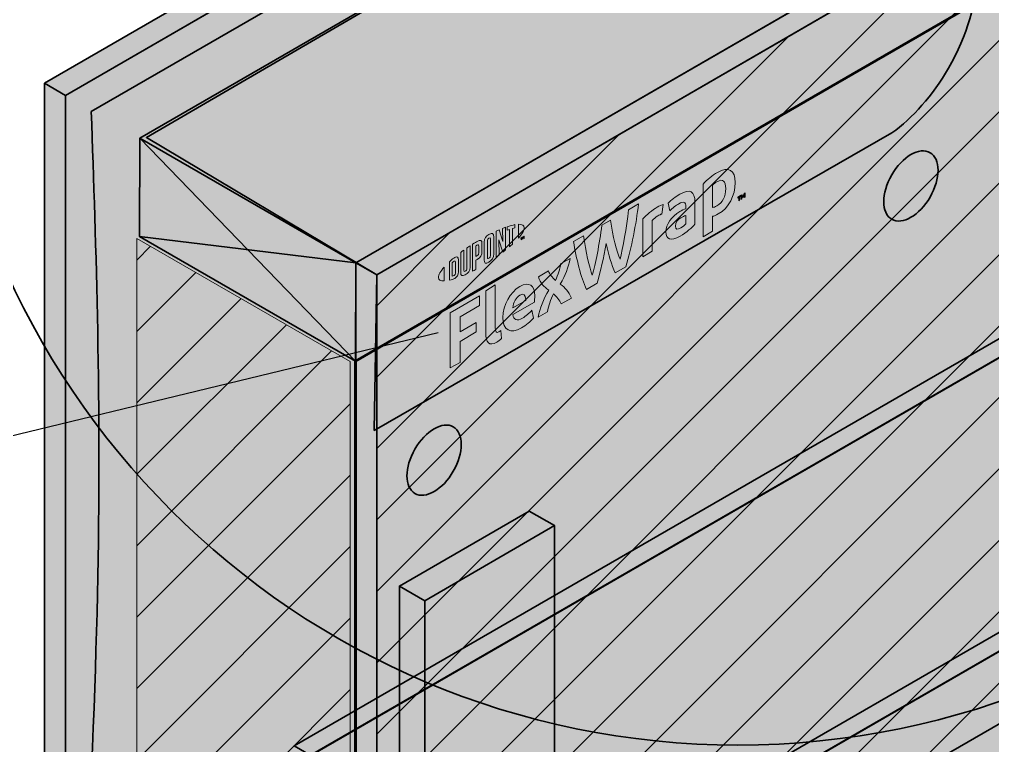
# Model space of a CAD drawing. Extents: x 26 to 751, y -764 to -7.
# Drawn here: x 185 to 377.8, y -594.9 to -451.2 of the extents above; entities that cross this region are included whole.
import ezdxf

# ---------------------------------------------------------------- set-up
doc = ezdxf.new("R2010")
doc.units = 0
doc.header["$MEASUREMENT"] = 0
for name, color, linetype, lineweight in [('circle', 7, 'Continuous', 0), ('drywall', 7, 'Continuous', 0), ('flexwrap', 7, 'Continuous', 0), ('lines and arrows', 7, 'Continuous', 0), ('OSB', 7, 'Continuous', 0), ('studs and insulation', 7, 'Continuous', 0), ('vapor retrarder', 7, 'Continuous', 0), ('wood siding', 7, 'Continuous', 0), ('WRB', 7, 'Continuous', 0), ('WRB fasteners', 7, 'Continuous', 0)]:
    doc.layers.add(name, color=color, linetype=linetype, lineweight=lineweight)
pattern_1 = [(45, (0, 0), (-7.07107, 7.07107), [])]

# ---------------------------------------------------------------- blocks, each defined once
blk = doc.blocks.new('Block_8')
at = {"layer": 'drywall', "true_color": 0xebebec, "transparency": 33554687}
h = blk.add_hatch(color=7, dxfattribs=at)
h.dxf.hatch_style = 2
h.paths.add_polyline_path([(288.62, -291.56), (455.82, -194.84), (455.82, -577.17), (194.17, -728.54), (194.17, -466.21), (288.62, -411.56)])
at = {"layer": 'drywall', "true_color": 0xf1f2f2, "transparency": 33554687}
h = blk.add_hatch(color=7, dxfattribs=at)
h.dxf.hatch_style = 2
h.paths.add_polyline_path([(288.41, -411.69), (194.17, -466.21), (190.03, -463.82), (284.45, -409.2)])
at = {"layer": 'drywall', "true_color": 0xe2e3e4, "transparency": 33554687}
h = blk.add_hatch(color=254, dxfattribs=at)
h.dxf.hatch_style = 2
h.paths.add_polyline_path([(194.17, -466.21), (194.17, -728.54), (190.03, -726.15), (190.03, -463.82)])
at = {"layer": 'drywall', "color": 250, "lineweight": 35, "true_color": 0x231f20}
for points in [[(288.62, -291.56), (455.82, -194.84), (455.82, -577.17), (194.17, -728.54), (194.17, -466.21), (288.62, -411.56)], [(288.41, -411.69), (194.17, -466.21), (190.03, -463.82), (284.45, -409.2)], [(194.17, -466.21), (194.17, -728.54), (190.03, -726.15), (190.03, -463.82)]]:
    blk.add_lwpolyline(points, close=True, dxfattribs=at)
at = {"layer": 'drywall'}
blk.add_circle((327.36, -435.97), 158.87, dxfattribs=at)
blk = doc.blocks.new('Block_9')
at = {"layer": 'vapor retrarder', "true_color": 0xc0e2ca, "transparency": 33554687}
h = blk.add_hatch(color=254, dxfattribs=at)
h.dxf.hatch_style = 2
edge = h.paths.add_edge_path()
edge.add_spline(control_points=[(199.26, -469.4), (201.2, -523.02), (203.58, -591.4), (190.31, -707.68), (190.31, -707.68), (558.88, -494.58), (558.88, -494.58), (558.88, -494.58), (551.08, -146.2), (551.08, -146.2), (551.08, -146.2), (295.49, -294.07), (295.49, -294.07), (292.7, -319.61), (290.81, -366.65), (294.05, -414.68), (294.05, -414.68), (199.26, -469.4), (199.26, -469.4)], knot_values=[0, 0, 0, 0, 1, 1, 1, 2, 2, 2, 3, 3, 3, 4, 4, 4, 5, 5, 5, 6, 6, 6, 6], degree=3, periodic=0)
at = {"layer": 'vapor retrarder'}
blk.add_circle((327.36, -435.97), 158.87, dxfattribs=at)
at = {"layer": 'vapor retrarder', "color": 250, "lineweight": 35, "true_color": 0x231f20}
blk.add_open_spline([(199.26, -469.4), (201.2, -523.02), (203.58, -591.4), (190.31, -707.68), (190.31, -707.68), (558.88, -494.58), (558.88, -494.58), (558.88, -494.58), (551.08, -146.2), (551.08, -146.2), (551.08, -146.2), (295.49, -294.07), (295.49, -294.07), (292.7, -319.61), (290.81, -366.65), (294.05, -414.68), (294.05, -414.68), (199.26, -469.4), (199.26, -469.4)], degree=3, knots=[0, 0, 0, 0, 1, 1, 1, 2, 2, 2, 3, 3, 3, 4, 4, 4, 5, 5, 5, 6, 6, 6, 6], dxfattribs=at)
blk = doc.blocks.new('Block_11')
at = {"layer": 'studs and insulation', "true_color": 0xffeb95, "transparency": 33554687}
h = blk.add_hatch(color=41, dxfattribs=at)
h.dxf.hatch_style = 2
h.paths.add_polyline_path([(558.47, -537.57), (558.47, -341.66), (251.64, -518.81), (251.64, -714.72)])
at = {"layer": 'studs and insulation', "true_color": 0x000000, "transparency": 33554687}
h = blk.add_hatch(dxfattribs=at)
h.set_pattern_fill('_U', color=18, scale=10, angle=45, style=2, pattern_type=0)
h.set_pattern_definition(pattern_1)
h.paths.add_polyline_path([(250.56, -716.17), (250.56, -518.91), (208.3, -494.51), (208.3, -691.77)])
at = {"layer": 'studs and insulation', "color": 250, "lineweight": 60, "true_color": 0x231f20}
blk.add_lwpolyline([(558.47, -537.57), (558.47, -341.66), (251.64, -518.81), (251.64, -714.72)], close=True, dxfattribs=at)
at = {"layer": 'studs and insulation'}
blk.add_lwpolyline([(250.56, -716.17), (250.56, -518.91), (208.3, -494.51), (208.3, -691.77)], close=True, dxfattribs=at)
blk = doc.blocks.new('Block_12')
at = {"layer": 'studs and insulation', "true_color": 0xc2b59b, "transparency": 33554687}
h = blk.add_hatch(color=253, dxfattribs=at)
h.dxf.hatch_style = 2
h.paths.add_polyline_path([(251.69, -499.37), (558.06, -322.48), (515.25, -297.82), (208.88, -474.7)])
h = blk.add_hatch(color=253, dxfattribs=at)
h.dxf.hatch_style = 2
h.paths.add_polyline_path([(558.47, -341.66), (558.52, -322.22), (251.69, -499.37), (251.64, -518.81)])
h = blk.add_hatch(color=253, dxfattribs=at)
h.dxf.hatch_style = 2
h.paths.add_polyline_path([(251.64, -518.81), (251.69, -499.37), (208.88, -474.7), (208.83, -494.15)])
at = {"layer": 'studs and insulation', "color": 250, "lineweight": 35, "true_color": 0x231f20}
for p, q in [((208.88, -474.7), (251.69, -518.89)), ((208.83, -494.15), (251.69, -499.37))]:
    blk.add_line(p, q, dxfattribs=at)
for points in [[(251.69, -499.37), (558.06, -322.48), (515.25, -297.82), (208.88, -474.7)], [(558.47, -341.66), (558.52, -322.22), (251.69, -499.37), (251.64, -518.81)], [(251.64, -518.81), (251.69, -499.37), (208.88, -474.7), (208.83, -494.15)]]:
    blk.add_lwpolyline(points, close=True, dxfattribs=at)
blk = doc.blocks.new('Block_10')
at = {"layer": 'studs and insulation'}
blk.add_circle((327.36, -435.97), 158.87, dxfattribs=at)
for name in ['Block_12', 'Block_11']:
    blk.add_blockref(name, (0, 0), dxfattribs=at)
blk = doc.blocks.new('Block_15')
at = {"layer": 'OSB', "true_color": 0xcfae78, "transparency": 33554687}
h = blk.add_hatch(color=43, dxfattribs=at)
h.dxf.hatch_style = 2
h.paths.add_polyline_path([(348.55, -328.11), (517.48, -230.38), (517.48, -612.71), (255.83, -764.08), (255.83, -501.75), (348.55, -448.11)])
h = blk.add_hatch(color=43, dxfattribs=at)
h.dxf.hatch_style = 2
h.paths.add_polyline_path([(348.34, -448.23), (255.83, -501.75), (251.69, -499.37), (344.38, -445.75)])
h = blk.add_hatch(color=43, dxfattribs=at)
h.dxf.hatch_style = 2
h.paths.add_polyline_path([(255.83, -501.75), (255.83, -764.08), (251.69, -761.69), (251.69, -499.37)])
at = {"layer": 'OSB', "color": 250, "lineweight": 35, "true_color": 0x231f20}
for points in [[(348.55, -328.11), (517.48, -230.38), (517.48, -612.71), (255.83, -764.08), (255.83, -501.75), (348.55, -448.11)], [(348.34, -448.23), (255.83, -501.75), (251.69, -499.37), (344.38, -445.75)], [(255.83, -501.75), (255.83, -764.08), (251.69, -761.69), (251.69, -499.37)]]:
    blk.add_lwpolyline(points, close=True, dxfattribs=at)
at = {"layer": 'OSB'}
blk.add_circle((327.36, -435.97), 158.87, dxfattribs=at)
blk = doc.blocks.new('Block_16')
at = {"layer": 'WRB', "true_color": 0x000000, "transparency": 33554687}
h = blk.add_hatch(dxfattribs=at)
h.set_pattern_fill('_U', color=18, scale=10, angle=45, style=2, pattern_type=0)
h.set_pattern_definition(pattern_1)
h.paths.add_polyline_path([(348.55, -328.11), (517.48, -230.38), (517.48, -612.71), (255.83, -764.08), (255.83, -501.75), (348.55, -448.11)])
at = {"layer": 'WRB', "color": 250, "lineweight": 35, "true_color": 0x231f20}
blk.add_lwpolyline([(348.55, -328.11), (517.48, -230.38), (517.48, -612.71), (255.83, -764.08), (255.83, -501.75), (348.55, -448.11)], close=True, dxfattribs=at)
at = {"layer": 'WRB'}
blk.add_lwpolyline([(348.55, -328.11), (517.48, -230.38), (517.48, -612.71), (255.83, -764.08), (255.83, -501.75), (348.55, -448.11)], close=True, dxfattribs=at)
blk.add_circle((327.36, -435.97), 158.87, dxfattribs=at)
blk = doc.blocks.new('Block_18')
at = {"layer": 'flexwrap', "true_color": 0x003b71, "transparency": 33554687}
h = blk.add_hatch(color=156, dxfattribs=at)
h.dxf.hatch_style = 2
edge = h.paths.add_edge_path()
edge.add_spline(control_points=[(323.18, -488.1), (324.37, -487.41), (324.93, -486.25), (324.93, -484.64), (324.93, -483.23), (324.42, -482.59), (323.18, -483.3), (322.85, -483.5), (322.6, -483.72), (322.32, -484.01), (322.32, -484.01), (322.32, -488.38), (322.32, -488.38), (322.58, -488.36), (322.79, -488.33), (323.18, -488.1)], knot_values=[0, 0, 0, 0, 1, 1, 1, 2, 2, 2, 3, 3, 3, 4, 4, 4, 5, 5, 5, 5], degree=3, periodic=0)
edge = h.paths.add_edge_path()
edge.add_spline(control_points=[(323.45, -489.69), (322.98, -489.97), (322.66, -490.09), (322.32, -490.15), (322.32, -490.15), (322.32, -493.12), (322.32, -493.12), (322.32, -493.12), (320.46, -494.19), (320.46, -494.19), (320.46, -494.19), (320.46, -483.76), (320.46, -483.76), (321.24, -482.91), (322.32, -482.02), (323.28, -481.47), (325.5, -480.19), (326.82, -480.98), (326.82, -483.48), (326.82, -486.05), (325.57, -488.48), (323.45, -489.69)], knot_values=[0, 0, 0, 0, 1, 1, 1, 2, 2, 2, 3, 3, 3, 4, 4, 4, 5, 5, 5, 6, 6, 6, 7, 7, 7, 7], degree=3, periodic=0)
h = blk.add_hatch(color=156, dxfattribs=at)
h.dxf.hatch_style = 2
edge = h.paths.add_edge_path()
edge.add_spline(control_points=[(317.03, -491.67), (317.03, -491.67), (317.03, -490), (317.03, -490), (316.72, -490.1), (316.39, -490.24), (316.07, -490.43), (315.44, -490.79), (314.96, -491.35), (314.96, -492.08), (314.96, -492.74), (315.36, -492.85), (316.08, -492.44), (316.49, -492.2), (316.82, -491.91), (317.03, -491.67)], knot_values=[0, 0, 0, 0, 1, 1, 1, 2, 2, 2, 3, 3, 3, 4, 4, 4, 5, 5, 5, 5], degree=3, periodic=0)
edge = h.paths.add_edge_path()
edge.add_spline(control_points=[(315.89, -494.09), (314.04, -495.16), (313.1, -494.66), (313.1, -493.25), (313.1, -491.7), (314.2, -490.16), (315.82, -489.21), (316.2, -488.99), (316.69, -488.77), (317.03, -488.64), (317.03, -488.64), (317.03, -488.26), (317.03, -488.26), (317.03, -487.31), (316.55, -487.13), (315.65, -487.66), (315.05, -488), (314.42, -488.48), (313.86, -489.06), (313.86, -489.06), (313.52, -487.57), (313.52, -487.57), (314.1, -486.95), (315.04, -486.23), (315.86, -485.75), (317.85, -484.6), (318.84, -485.25), (318.84, -487.36), (318.84, -487.36), (318.84, -491.7), (318.84, -491.7), (318.29, -492.35), (317.24, -493.31), (315.89, -494.09)], knot_values=[0, 0, 0, 0, 1, 1, 1, 2, 2, 2, 3, 3, 3, 4, 4, 4, 5, 5, 5, 6, 6, 6, 7, 7, 7, 8, 8, 8, 9, 9, 9, 10, 10, 10, 11, 11, 11, 11], degree=3, periodic=0)
h = blk.add_hatch(color=156, dxfattribs=at)
h.dxf.hatch_style = 2
edge = h.paths.add_edge_path()
edge.add_spline(control_points=[(328.16, -485.87), (328.23, -486.03), (328.29, -486.13), (328.37, -486.22), (328.45, -486.03), (328.51, -485.86), (328.58, -485.63), (328.58, -485.63), (328.77, -485.52), (328.77, -485.52), (328.77, -485.52), (328.77, -486.33), (328.77, -486.33), (328.77, -486.33), (328.6, -486.43), (328.6, -486.43), (328.6, -486.43), (328.6, -486.05), (328.6, -486.05), (328.6, -486.05), (328.61, -485.92), (328.61, -485.92), (328.55, -486.08), (328.49, -486.24), (328.43, -486.38), (328.43, -486.38), (328.3, -486.45), (328.3, -486.45), (328.24, -486.38), (328.18, -486.29), (328.12, -486.2), (328.12, -486.2), (328.13, -486.32), (328.13, -486.32), (328.13, -486.32), (328.13, -486.7), (328.13, -486.7), (328.13, -486.7), (327.96, -486.79), (327.96, -486.79), (327.96, -486.79), (327.96, -485.99), (327.96, -485.99), (327.96, -485.99), (328.16, -485.87), (328.16, -485.87)], knot_values=[0, 0, 0, 0, 1, 1, 1, 2, 2, 2, 3, 3, 3, 4, 4, 4, 5, 5, 5, 6, 6, 6, 7, 7, 7, 8, 8, 8, 9, 9, 9, 10, 10, 10, 11, 11, 11, 12, 12, 12, 13, 13, 13, 14, 14, 14, 15, 15, 15, 15], degree=3, periodic=0)
edge = h.paths.add_edge_path()
edge.add_spline(control_points=[(327.51, -486.43), (327.51, -486.43), (327.32, -486.54), (327.32, -486.54), (327.32, -486.54), (327.32, -486.36), (327.32, -486.36), (327.32, -486.36), (327.88, -486.03), (327.88, -486.03), (327.88, -486.03), (327.88, -486.21), (327.88, -486.21), (327.88, -486.21), (327.7, -486.32), (327.7, -486.32), (327.7, -486.32), (327.7, -486.95), (327.7, -486.95), (327.7, -486.95), (327.51, -487.06), (327.51, -487.06), (327.51, -487.06), (327.51, -486.43), (327.51, -486.43)], knot_values=[0, 0, 0, 0, 1, 1, 1, 2, 2, 2, 3, 3, 3, 4, 4, 4, 5, 5, 5, 6, 6, 6, 7, 7, 7, 8, 8, 8, 8], degree=3, periodic=0)
h = blk.add_hatch(color=156, dxfattribs=at)
h.dxf.hatch_style = 2
edge = h.paths.add_edge_path()
edge.add_spline(control_points=[(305.71, -488.84), (305.71, -488.84), (307.69, -487.7), (307.69, -487.7), (307.18, -491.64), (306.28, -496.45), (305.13, -500.12), (305.13, -500.12), (303.01, -501.34), (303.01, -501.34), (302.35, -499.77), (301.75, -497.82), (301.25, -495.55), (300.73, -498.41), (300.15, -501.04), (299.48, -503.38), (299.48, -503.38), (297.35, -504.61), (297.35, -504.61), (296.27, -502.23), (295.31, -498.49), (294.81, -495.14), (294.81, -495.14), (296.77, -494.01), (296.77, -494.01), (297.19, -497.06), (297.95, -500.33), (298.5, -501.83), (299.08, -499.67), (299.99, -495.55), (300.38, -491.92), (300.38, -491.92), (302.12, -490.92), (302.12, -490.92), (302.52, -494.09), (303.4, -497.18), (304, -498.66), (304.54, -496.52), (305.31, -492.37), (305.71, -488.84)], knot_values=[0, 0, 0, 0, 1, 1, 1, 2, 2, 2, 3, 3, 3, 4, 4, 4, 5, 5, 5, 6, 6, 6, 7, 7, 7, 8, 8, 8, 9, 9, 9, 10, 10, 10, 11, 11, 11, 12, 12, 12, 13, 13, 13, 13], degree=3, periodic=0)
h = blk.add_hatch(color=156, dxfattribs=at)
h.dxf.hatch_style = 2
edge = h.paths.add_edge_path()
edge.add_spline(control_points=[(311.36, -488.35), (311.84, -488.07), (312.3, -487.87), (312.58, -487.79), (312.58, -487.79), (312.3, -489.71), (312.3, -489.71), (312.07, -489.75), (311.79, -489.88), (311.51, -490.05), (311.01, -490.33), (310.67, -490.64), (310.38, -490.96), (310.38, -490.96), (310.38, -497.08), (310.38, -497.08), (310.38, -497.08), (308.52, -498.16), (308.52, -498.16), (308.52, -498.16), (308.52, -490.68), (308.52, -490.68), (309.25, -489.83), (310.38, -488.91), (311.36, -488.35)], knot_values=[0, 0, 0, 0, 1, 1, 1, 2, 2, 2, 3, 3, 3, 4, 4, 4, 5, 5, 5, 6, 6, 6, 7, 7, 7, 8, 8, 8, 8], degree=3, periodic=0)
h = blk.add_hatch(color=156, dxfattribs=at)
h.dxf.hatch_style = 2
edge = h.paths.add_edge_path()
edge.add_spline(control_points=[(289.87, -504.74), (288.96, -504.11), (288.25, -503.44), (287.83, -502.12), (287.83, -502.12), (289.84, -500.96), (289.84, -500.96), (290.02, -501.56), (290.61, -502.28), (291.21, -502.83), (291.71, -501.68), (292.14, -500.51), (292.24, -499.58), (292.24, -499.58), (294.13, -498.48), (294.13, -498.48), (293.78, -500.31), (293.18, -501.8), (292.17, -503.58), (293.14, -504.29), (293.81, -505), (294.36, -506.33), (294.36, -506.33), (292.35, -507.5), (292.35, -507.5), (292.06, -506.79), (291.38, -506.01), (290.82, -505.48), (290.3, -506.63), (289.81, -507.85), (289.63, -509.07), (289.63, -509.07), (287.81, -510.12), (287.81, -510.12), (288.15, -508.3), (288.79, -506.68), (289.87, -504.74)], knot_values=[0, 0, 0, 0, 1, 1, 1, 2, 2, 2, 3, 3, 3, 4, 4, 4, 5, 5, 5, 6, 6, 6, 7, 7, 7, 8, 8, 8, 9, 9, 9, 10, 10, 10, 11, 11, 11, 12, 12, 12, 12], degree=3, periodic=0)
h = blk.add_hatch(color=156, dxfattribs=at)
h.dxf.hatch_style = 2
edge = h.paths.add_edge_path()
edge.add_spline(control_points=[(282.75, -508.29), (282.75, -508.29), (285.32, -506.8), (285.32, -506.8), (285.32, -506.8), (285.32, -506.62), (285.32, -506.62), (285.32, -505.74), (284.92, -505.33), (284.17, -505.76), (283.39, -506.22), (282.87, -507.16), (282.75, -508.29)], knot_values=[0, 0, 0, 0, 1, 1, 1, 2, 2, 2, 3, 3, 3, 4, 4, 4, 4], degree=3, periodic=0)
edge = h.paths.add_edge_path()
edge.add_spline(control_points=[(286.85, -510.33), (286.26, -510.98), (285.38, -511.71), (284.48, -512.23), (282.3, -513.48), (280.82, -512.75), (280.82, -510.16), (280.82, -507.67), (282.18, -505.19), (284.17, -504.05), (285.95, -503.02), (287.11, -503.8), (287.11, -505.9), (287.11, -506.37), (287.08, -506.79), (287.05, -507.12), (287.05, -507.12), (282.78, -509.58), (282.78, -509.58), (282.95, -510.73), (283.59, -510.93), (284.67, -510.3), (285.34, -509.92), (285.97, -509.38), (286.55, -508.76), (286.55, -508.76), (286.85, -510.33), (286.85, -510.33)], knot_values=[0, 0, 0, 0, 1, 1, 1, 2, 2, 2, 3, 3, 3, 4, 4, 4, 5, 5, 5, 6, 6, 6, 7, 7, 7, 8, 8, 8, 9, 9, 9, 9], degree=3, periodic=0)
h = blk.add_hatch(color=156, dxfattribs=at)
h.dxf.hatch_style = 2
edge = h.paths.add_edge_path()
edge.add_spline(control_points=[(279.29, -512.15), (279.29, -512.99), (279.48, -513.33), (280.02, -513.02), (280.15, -512.94), (280.29, -512.85), (280.41, -512.75), (280.41, -512.75), (280.55, -514.37), (280.55, -514.37), (280.29, -514.58), (279.87, -514.89), (279.6, -515.05), (278.04, -515.94), (277.42, -515.13), (277.42, -513.26), (277.42, -513.26), (277.42, -504.91), (277.42, -504.91), (277.42, -504.91), (279.29, -503.71), (279.29, -503.71), (279.29, -503.71), (279.29, -512.15), (279.29, -512.15)], knot_values=[0, 0, 0, 0, 1, 1, 1, 2, 2, 2, 3, 3, 3, 4, 4, 4, 5, 5, 5, 6, 6, 6, 7, 7, 7, 8, 8, 8, 8], degree=3, periodic=0)
h = blk.add_hatch(color=156, dxfattribs=at)
h.dxf.hatch_style = 2
edge = h.paths.add_edge_path()
edge.add_spline(control_points=[(270.38, -520.18), (270.38, -520.18), (270.38, -509.24), (270.38, -509.24), (270.38, -509.24), (276.15, -505.91), (276.15, -505.91), (276.15, -505.91), (276.15, -507.82), (276.15, -507.82), (276.15, -507.82), (272.32, -510.03), (272.32, -510.03), (272.32, -510.03), (272.32, -513), (272.32, -513), (272.32, -513), (275.54, -511.14), (275.54, -511.14), (275.54, -511.14), (275.54, -513.05), (275.54, -513.05), (275.54, -513.05), (272.32, -514.91), (272.32, -514.91), (272.32, -514.91), (272.32, -519.06), (272.32, -519.06), (272.32, -519.06), (270.38, -520.18), (270.38, -520.18)], knot_values=[0, 0, 0, 0, 1, 1, 1, 2, 2, 2, 3, 3, 3, 4, 4, 4, 5, 5, 5, 6, 6, 6, 7, 7, 7, 8, 8, 8, 9, 9, 9, 10, 10, 10, 10], degree=3, periodic=0)
at = {"layer": 'flexwrap'}
for points, knots in [([(323.45, -489.69), (322.98, -489.97), (322.66, -490.09), (322.32, -490.15), (322.32, -490.15), (322.32, -493.12), (322.32, -493.12), (322.32, -493.12), (320.46, -494.19), (320.46, -494.19), (320.46, -494.19), (320.46, -483.76), (320.46, -483.76), (321.24, -482.91), (322.32, -482.02), (323.28, -481.47), (325.5, -480.19), (326.82, -480.98), (326.82, -483.48), (326.82, -486.05), (325.57, -488.48), (323.45, -489.69)], [0, 0, 0, 0, 1, 1, 1, 2, 2, 2, 3, 3, 3, 4, 4, 4, 5, 5, 5, 6, 6, 6, 7, 7, 7, 7]), ([(323.18, -488.1), (324.37, -487.41), (324.93, -486.25), (324.93, -484.64), (324.93, -483.23), (324.42, -482.59), (323.18, -483.3), (322.85, -483.5), (322.6, -483.72), (322.32, -484.01), (322.32, -484.01), (322.32, -488.38), (322.32, -488.38), (322.58, -488.36), (322.79, -488.33), (323.18, -488.1)], [0, 0, 0, 0, 1, 1, 1, 2, 2, 2, 3, 3, 3, 4, 4, 4, 5, 5, 5, 5]), ([(315.89, -494.09), (314.04, -495.16), (313.1, -494.66), (313.1, -493.25), (313.1, -491.7), (314.2, -490.16), (315.82, -489.21), (316.2, -488.99), (316.69, -488.77), (317.03, -488.64), (317.03, -488.64), (317.03, -488.26), (317.03, -488.26), (317.03, -487.31), (316.55, -487.13), (315.65, -487.66), (315.05, -488), (314.42, -488.48), (313.86, -489.06), (313.86, -489.06), (313.52, -487.57), (313.52, -487.57), (314.1, -486.95), (315.04, -486.23), (315.86, -485.75), (317.85, -484.6), (318.84, -485.25), (318.84, -487.36), (318.84, -487.36), (318.84, -491.7), (318.84, -491.7), (318.29, -492.35), (317.24, -493.31), (315.89, -494.09)], [0, 0, 0, 0, 1, 1, 1, 2, 2, 2, 3, 3, 3, 4, 4, 4, 5, 5, 5, 6, 6, 6, 7, 7, 7, 8, 8, 8, 9, 9, 9, 10, 10, 10, 11, 11, 11, 11]), ([(328.16, -485.87), (328.23, -486.03), (328.29, -486.13), (328.37, -486.22), (328.45, -486.03), (328.51, -485.86), (328.58, -485.63), (328.58, -485.63), (328.77, -485.52), (328.77, -485.52), (328.77, -485.52), (328.77, -486.33), (328.77, -486.33), (328.77, -486.33), (328.6, -486.43), (328.6, -486.43), (328.6, -486.43), (328.6, -486.05), (328.6, -486.05), (328.6, -486.05), (328.61, -485.92), (328.61, -485.92), (328.55, -486.08), (328.49, -486.24), (328.43, -486.38), (328.43, -486.38), (328.3, -486.45), (328.3, -486.45), (328.24, -486.38), (328.18, -486.29), (328.12, -486.2), (328.12, -486.2), (328.13, -486.32), (328.13, -486.32), (328.13, -486.32), (328.13, -486.7), (328.13, -486.7), (328.13, -486.7), (327.96, -486.79), (327.96, -486.79), (327.96, -486.79), (327.96, -485.99), (327.96, -485.99), (327.96, -485.99), (328.16, -485.87), (328.16, -485.87)], [0, 0, 0, 0, 1, 1, 1, 2, 2, 2, 3, 3, 3, 4, 4, 4, 5, 5, 5, 6, 6, 6, 7, 7, 7, 8, 8, 8, 9, 9, 9, 10, 10, 10, 11, 11, 11, 12, 12, 12, 13, 13, 13, 14, 14, 14, 15, 15, 15, 15]), ([(327.51, -486.43), (327.51, -486.43), (327.32, -486.54), (327.32, -486.54), (327.32, -486.54), (327.32, -486.36), (327.32, -486.36), (327.32, -486.36), (327.88, -486.03), (327.88, -486.03), (327.88, -486.03), (327.88, -486.21), (327.88, -486.21), (327.88, -486.21), (327.7, -486.32), (327.7, -486.32), (327.7, -486.32), (327.7, -486.95), (327.7, -486.95), (327.7, -486.95), (327.51, -487.06), (327.51, -487.06), (327.51, -487.06), (327.51, -486.43), (327.51, -486.43)], [0, 0, 0, 0, 1, 1, 1, 2, 2, 2, 3, 3, 3, 4, 4, 4, 5, 5, 5, 6, 6, 6, 7, 7, 7, 8, 8, 8, 8]), ([(305.71, -488.84), (305.71, -488.84), (307.69, -487.7), (307.69, -487.7), (307.18, -491.64), (306.28, -496.45), (305.13, -500.12), (305.13, -500.12), (303.01, -501.34), (303.01, -501.34), (302.35, -499.77), (301.75, -497.82), (301.25, -495.55), (300.73, -498.41), (300.15, -501.04), (299.48, -503.38), (299.48, -503.38), (297.35, -504.61), (297.35, -504.61), (296.27, -502.23), (295.31, -498.49), (294.81, -495.14), (294.81, -495.14), (296.77, -494.01), (296.77, -494.01), (297.19, -497.06), (297.95, -500.33), (298.5, -501.83), (299.08, -499.67), (299.99, -495.55), (300.38, -491.92), (300.38, -491.92), (302.12, -490.92), (302.12, -490.92), (302.52, -494.09), (303.4, -497.18), (304, -498.66), (304.54, -496.52), (305.31, -492.37), (305.71, -488.84)], [0, 0, 0, 0, 1, 1, 1, 2, 2, 2, 3, 3, 3, 4, 4, 4, 5, 5, 5, 6, 6, 6, 7, 7, 7, 8, 8, 8, 9, 9, 9, 10, 10, 10, 11, 11, 11, 12, 12, 12, 13, 13, 13, 13]), ([(311.36, -488.35), (311.84, -488.07), (312.3, -487.87), (312.58, -487.79), (312.58, -487.79), (312.3, -489.71), (312.3, -489.71), (312.07, -489.75), (311.79, -489.88), (311.51, -490.05), (311.01, -490.33), (310.67, -490.64), (310.38, -490.96), (310.38, -490.96), (310.38, -497.08), (310.38, -497.08), (310.38, -497.08), (308.52, -498.16), (308.52, -498.16), (308.52, -498.16), (308.52, -490.68), (308.52, -490.68), (309.25, -489.83), (310.38, -488.91), (311.36, -488.35)], [0, 0, 0, 0, 1, 1, 1, 2, 2, 2, 3, 3, 3, 4, 4, 4, 5, 5, 5, 6, 6, 6, 7, 7, 7, 8, 8, 8, 8]), ([(317.03, -491.67), (317.03, -491.67), (317.03, -490), (317.03, -490), (316.72, -490.1), (316.39, -490.24), (316.07, -490.43), (315.44, -490.79), (314.96, -491.35), (314.96, -492.08), (314.96, -492.74), (315.36, -492.85), (316.08, -492.44), (316.49, -492.2), (316.82, -491.91), (317.03, -491.67)], [0, 0, 0, 0, 1, 1, 1, 2, 2, 2, 3, 3, 3, 4, 4, 4, 5, 5, 5, 5]), ([(289.87, -504.74), (288.96, -504.11), (288.25, -503.44), (287.83, -502.12), (287.83, -502.12), (289.84, -500.96), (289.84, -500.96), (290.02, -501.56), (290.61, -502.28), (291.21, -502.83), (291.71, -501.68), (292.14, -500.51), (292.24, -499.58), (292.24, -499.58), (294.13, -498.48), (294.13, -498.48), (293.78, -500.31), (293.18, -501.8), (292.17, -503.58), (293.14, -504.29), (293.81, -505), (294.36, -506.33), (294.36, -506.33), (292.35, -507.5), (292.35, -507.5), (292.06, -506.79), (291.38, -506.01), (290.82, -505.48), (290.3, -506.63), (289.81, -507.85), (289.63, -509.07), (289.63, -509.07), (287.81, -510.12), (287.81, -510.12), (288.15, -508.3), (288.79, -506.68), (289.87, -504.74)], [0, 0, 0, 0, 1, 1, 1, 2, 2, 2, 3, 3, 3, 4, 4, 4, 5, 5, 5, 6, 6, 6, 7, 7, 7, 8, 8, 8, 9, 9, 9, 10, 10, 10, 11, 11, 11, 12, 12, 12, 12]), ([(286.85, -510.33), (286.26, -510.98), (285.38, -511.71), (284.48, -512.23), (282.3, -513.48), (280.82, -512.75), (280.82, -510.16), (280.82, -507.67), (282.18, -505.19), (284.17, -504.05), (285.95, -503.02), (287.11, -503.8), (287.11, -505.9), (287.11, -506.37), (287.08, -506.79), (287.05, -507.12), (287.05, -507.12), (282.78, -509.58), (282.78, -509.58), (282.95, -510.73), (283.59, -510.93), (284.67, -510.3), (285.34, -509.92), (285.97, -509.38), (286.55, -508.76), (286.55, -508.76), (286.85, -510.33), (286.85, -510.33)], [0, 0, 0, 0, 1, 1, 1, 2, 2, 2, 3, 3, 3, 4, 4, 4, 5, 5, 5, 6, 6, 6, 7, 7, 7, 8, 8, 8, 9, 9, 9, 9]), ([(279.29, -512.15), (279.29, -512.99), (279.48, -513.33), (280.02, -513.02), (280.15, -512.94), (280.29, -512.85), (280.41, -512.75), (280.41, -512.75), (280.55, -514.37), (280.55, -514.37), (280.29, -514.58), (279.87, -514.89), (279.6, -515.05), (278.04, -515.94), (277.42, -515.13), (277.42, -513.26), (277.42, -513.26), (277.42, -504.91), (277.42, -504.91), (277.42, -504.91), (279.29, -503.71), (279.29, -503.71), (279.29, -503.71), (279.29, -512.15), (279.29, -512.15)], [0, 0, 0, 0, 1, 1, 1, 2, 2, 2, 3, 3, 3, 4, 4, 4, 5, 5, 5, 6, 6, 6, 7, 7, 7, 8, 8, 8, 8]), ([(270.38, -520.18), (270.38, -520.18), (270.38, -509.24), (270.38, -509.24), (270.38, -509.24), (276.15, -505.91), (276.15, -505.91), (276.15, -505.91), (276.15, -507.82), (276.15, -507.82), (276.15, -507.82), (272.32, -510.03), (272.32, -510.03), (272.32, -510.03), (272.32, -513), (272.32, -513), (272.32, -513), (275.54, -511.14), (275.54, -511.14), (275.54, -511.14), (275.54, -513.05), (275.54, -513.05), (275.54, -513.05), (272.32, -514.91), (272.32, -514.91), (272.32, -514.91), (272.32, -519.06), (272.32, -519.06), (272.32, -519.06), (270.38, -520.18), (270.38, -520.18)], [0, 0, 0, 0, 1, 1, 1, 2, 2, 2, 3, 3, 3, 4, 4, 4, 5, 5, 5, 6, 6, 6, 7, 7, 7, 8, 8, 8, 9, 9, 9, 10, 10, 10, 10]), ([(282.75, -508.29), (282.75, -508.29), (285.32, -506.8), (285.32, -506.8), (285.32, -506.8), (285.32, -506.62), (285.32, -506.62), (285.32, -505.74), (284.92, -505.33), (284.17, -505.76), (283.39, -506.22), (282.87, -507.16), (282.75, -508.29)], [0, 0, 0, 0, 1, 1, 1, 2, 2, 2, 3, 3, 3, 4, 4, 4, 4])]:
    blk.add_open_spline(points, degree=3, knots=knots, dxfattribs=at)
blk = doc.blocks.new('Block_19')
at = {"layer": 'flexwrap', "true_color": 0x003b71, "transparency": 33554687}
h = blk.add_hatch(color=156, dxfattribs=at)
h.dxf.hatch_style = 2
edge = h.paths.add_edge_path()
edge.add_spline(control_points=[(278.32, -497.97), (278.32, -498.18), (278.26, -498.32), (278.03, -498.46), (277.8, -498.61), (277.73, -498.53), (277.73, -498.31), (277.73, -498.31), (277.73, -494.99), (277.73, -494.99), (277.73, -494.77), (277.8, -494.61), (278.03, -494.48), (278.26, -494.36), (278.32, -494.43), (278.32, -494.64), (278.32, -494.64), (278.32, -497.97), (278.32, -497.97)], knot_values=[0, 0, 0, 0, 1, 1, 1, 2, 2, 2, 3, 3, 3, 4, 4, 4, 5, 5, 5, 6, 6, 6, 6], degree=3, periodic=0)
edge = h.paths.add_edge_path()
edge.add_spline(control_points=[(278.03, -493.74), (277.43, -494.05), (277.07, -494.56), (277.07, -495.26), (277.07, -495.26), (277.07, -498.75), (277.07, -498.75), (277.07, -499.49), (277.4, -499.61), (278.03, -499.21), (278.66, -498.82), (278.98, -498.36), (278.98, -497.57), (278.98, -497.57), (278.98, -494.25), (278.98, -494.25), (278.98, -493.49), (278.69, -493.4), (278.03, -493.74)], knot_values=[0, 0, 0, 0, 1, 1, 1, 2, 2, 2, 3, 3, 3, 4, 4, 4, 5, 5, 5, 6, 6, 6, 6], degree=3, periodic=0)
h = blk.add_hatch(color=156, dxfattribs=at)
h.dxf.hatch_style = 2
edge = h.paths.add_edge_path()
edge.add_spline(control_points=[(280.78, -495.12), (280.78, -495.12), (280.06, -492.82), (280.06, -492.82), (279.86, -492.91), (279.63, -493.01), (279.45, -493.1), (279.45, -493.1), (279.45, -498.22), (279.45, -498.22), (279.57, -498.13), (279.9, -497.9), (280.07, -497.77), (280.07, -497.77), (280.02, -494.79), (280.02, -494.79), (280.02, -494.79), (280.78, -497.25), (280.78, -497.25), (280.94, -497.12), (281.18, -496.94), (281.33, -496.81), (281.33, -496.81), (281.33, -492.32), (281.33, -492.32), (281.17, -492.38), (280.88, -492.49), (280.74, -492.55), (280.74, -492.55), (280.78, -495.12), (280.78, -495.12)], knot_values=[0, 0, 0, 0, 1, 1, 1, 2, 2, 2, 3, 3, 3, 4, 4, 4, 5, 5, 5, 6, 6, 6, 7, 7, 7, 8, 8, 8, 9, 9, 9, 10, 10, 10, 10], degree=3, periodic=0)
h = blk.add_hatch(color=156, dxfattribs=at)
h.dxf.hatch_style = 2
edge = h.paths.add_edge_path()
edge.add_spline(control_points=[(281.66, -492.92), (281.82, -492.86), (281.97, -492.81), (282.13, -492.76), (282.13, -492.76), (282.13, -496.16), (282.13, -496.16), (282.27, -496.04), (282.53, -495.81), (282.71, -495.65), (282.71, -495.65), (282.71, -492.58), (282.71, -492.58), (282.88, -492.54), (283.04, -492.49), (283.18, -492.46), (283.18, -492.46), (283.18, -491.8), (283.18, -491.8), (282.72, -491.88), (282.23, -492.02), (281.66, -492.21), (281.66, -492.21), (281.66, -492.92), (281.66, -492.92)], knot_values=[0, 0, 0, 0, 1, 1, 1, 2, 2, 2, 3, 3, 3, 4, 4, 4, 5, 5, 5, 6, 6, 6, 7, 7, 7, 8, 8, 8, 8], degree=3, periodic=0)
h = blk.add_hatch(color=156, dxfattribs=at)
h.dxf.hatch_style = 2
edge = h.paths.add_edge_path()
edge.add_spline(control_points=[(285.04, -492.42), (285.04, -492.92), (284.62, -493.64), (283.88, -494.47), (283.88, -494.47), (283.88, -491.72), (283.88, -491.72), (284.62, -491.7), (285.04, -491.92), (285.04, -492.42)], knot_values=[0, 0, 0, 0, 1, 1, 1, 2, 2, 2, 3, 3, 3, 3], degree=3, periodic=0)
h = blk.add_hatch(color=156, dxfattribs=at)
h.dxf.hatch_style = 2
edge = h.paths.add_edge_path()
edge.add_spline(control_points=[(276.01, -497.44), (276.01, -497.67), (275.94, -497.83), (275.67, -497.98), (275.67, -497.98), (275.45, -498.11), (275.45, -498.11), (275.45, -498.11), (275.45, -496.01), (275.45, -496.01), (275.55, -495.95), (275.6, -495.91), (275.66, -495.88), (275.95, -495.71), (276.01, -495.8), (276.01, -496.04), (276.01, -496.04), (276.01, -497.44), (276.01, -497.44)], knot_values=[0, 0, 0, 0, 1, 1, 1, 2, 2, 2, 3, 3, 3, 4, 4, 4, 5, 5, 5, 6, 6, 6, 6], degree=3, periodic=0)
edge = h.paths.add_edge_path()
edge.add_spline(control_points=[(275.7, -495.11), (275.59, -495.18), (275.18, -495.43), (274.8, -495.68), (274.8, -495.68), (274.8, -501.01), (274.8, -501.01), (274.93, -500.94), (275.26, -500.77), (275.45, -500.67), (275.45, -500.67), (275.45, -498.86), (275.45, -498.86), (275.45, -498.86), (275.7, -498.71), (275.7, -498.71), (276.38, -498.31), (276.66, -497.8), (276.66, -497.12), (276.66, -497.12), (276.66, -495.55), (276.66, -495.55), (276.66, -494.89), (276.35, -494.74), (275.7, -495.11)], knot_values=[0, 0, 0, 0, 1, 1, 1, 2, 2, 2, 3, 3, 3, 4, 4, 4, 5, 5, 5, 6, 6, 6, 7, 7, 7, 8, 8, 8, 8], degree=3, periodic=0)
h = blk.add_hatch(color=156, dxfattribs=at)
h.dxf.hatch_style = 2
edge = h.paths.add_edge_path()
edge.add_spline(control_points=[(284.69, -494.27), (284.69, -494.27), (284.76, -494.23), (284.76, -494.23), (284.76, -494.23), (284.87, -494.36), (284.87, -494.36), (284.87, -494.36), (284.97, -494.11), (284.97, -494.11), (284.97, -494.11), (285.04, -494.07), (285.04, -494.07), (285.04, -494.07), (285.04, -494.47), (285.04, -494.47), (285.04, -494.47), (284.98, -494.51), (284.98, -494.51), (284.98, -494.51), (284.98, -494.22), (284.98, -494.22), (284.98, -494.22), (284.87, -494.47), (284.87, -494.47), (284.87, -494.47), (284.86, -494.48), (284.86, -494.48), (284.86, -494.48), (284.76, -494.35), (284.76, -494.35), (284.76, -494.35), (284.76, -494.63), (284.76, -494.63), (284.76, -494.63), (284.69, -494.67), (284.69, -494.67), (284.69, -494.67), (284.69, -494.27), (284.69, -494.27)], knot_values=[0, 0, 0, 0, 1, 1, 1, 2, 2, 2, 3, 3, 3, 4, 4, 4, 5, 5, 5, 6, 6, 6, 7, 7, 7, 8, 8, 8, 9, 9, 9, 10, 10, 10, 11, 11, 11, 12, 12, 12, 13, 13, 13, 13], degree=3, periodic=0)
edge = h.paths.add_edge_path()
edge.add_spline(control_points=[(284.45, -494.48), (284.45, -494.48), (284.34, -494.54), (284.34, -494.54), (284.34, -494.54), (284.34, -494.48), (284.34, -494.48), (284.34, -494.48), (284.62, -494.31), (284.62, -494.31), (284.62, -494.31), (284.62, -494.38), (284.62, -494.38), (284.62, -494.38), (284.52, -494.45), (284.52, -494.45), (284.52, -494.45), (284.52, -494.77), (284.52, -494.77), (284.52, -494.77), (284.45, -494.81), (284.45, -494.81), (284.45, -494.81), (284.45, -494.48), (284.45, -494.48)], knot_values=[0, 0, 0, 0, 1, 1, 1, 2, 2, 2, 3, 3, 3, 4, 4, 4, 5, 5, 5, 6, 6, 6, 7, 7, 7, 8, 8, 8, 8], degree=3, periodic=0)
h = blk.add_hatch(color=156, dxfattribs=at)
h.dxf.hatch_style = 2
edge = h.paths.add_edge_path()
edge.add_spline(control_points=[(273.64, -500.55), (273.64, -500.76), (273.58, -500.93), (273.35, -501.03), (273.13, -501.13), (273.07, -501.05), (273.07, -500.8), (273.07, -500.8), (273.07, -496.84), (273.07, -496.84), (272.92, -496.95), (272.59, -497.19), (272.45, -497.3), (272.45, -497.3), (272.45, -501.3), (272.45, -501.3), (272.45, -501.94), (272.72, -502.03), (273.35, -501.75), (273.94, -501.49), (274.29, -500.95), (274.29, -500.24), (274.29, -500.24), (274.29, -496), (274.29, -496), (274.17, -496.08), (273.77, -496.35), (273.64, -496.44), (273.64, -496.44), (273.64, -500.55), (273.64, -500.55)], knot_values=[0, 0, 0, 0, 1, 1, 1, 2, 2, 2, 3, 3, 3, 4, 4, 4, 5, 5, 5, 6, 6, 6, 7, 7, 7, 8, 8, 8, 9, 9, 9, 10, 10, 10, 10], degree=3, periodic=0)
h = blk.add_hatch(color=156, dxfattribs=at)
h.dxf.hatch_style = 2
edge = h.paths.add_edge_path()
edge.add_spline(control_points=[(271.4, -501.42), (271.4, -501.63), (271.29, -501.76), (271.16, -501.84), (271.06, -501.9), (270.9, -501.94), (270.77, -501.98), (270.77, -501.98), (270.77, -499.35), (270.77, -499.35), (270.9, -499.24), (271.06, -499.1), (271.16, -499.05), (271.29, -498.97), (271.4, -498.98), (271.4, -499.19), (271.4, -499.19), (271.4, -501.42), (271.4, -501.42)], knot_values=[0, 0, 0, 0, 1, 1, 1, 2, 2, 2, 3, 3, 3, 4, 4, 4, 5, 5, 5, 6, 6, 6, 6], degree=3, periodic=0)
edge = h.paths.add_edge_path()
edge.add_spline(control_points=[(271.25, -498.31), (271.04, -498.43), (270.74, -498.67), (270.21, -499.17), (270.21, -499.17), (270.21, -502.81), (270.21, -502.81), (270.68, -502.7), (271.04, -502.59), (271.25, -502.47), (271.72, -502.2), (271.99, -501.71), (271.99, -501.17), (271.99, -501.17), (271.99, -498.75), (271.99, -498.75), (271.99, -498.22), (271.72, -498.04), (271.25, -498.31)], knot_values=[0, 0, 0, 0, 1, 1, 1, 2, 2, 2, 3, 3, 3, 4, 4, 4, 5, 5, 5, 6, 6, 6, 6], degree=3, periodic=0)
h = blk.add_hatch(color=156, dxfattribs=at)
h.dxf.hatch_style = 2
edge = h.paths.add_edge_path()
edge.add_spline(control_points=[(268.02, -502.24), (268.02, -502.75), (268.45, -502.97), (269.18, -502.95), (269.18, -502.95), (269.18, -500.21), (269.18, -500.21), (268.45, -501.03), (268.02, -501.75), (268.02, -502.24)], knot_values=[0, 0, 0, 0, 1, 1, 1, 2, 2, 2, 3, 3, 3, 3], degree=3, periodic=0)
at = {"layer": 'flexwrap'}
for points, knots in [([(278.03, -493.74), (277.43, -494.05), (277.07, -494.56), (277.07, -495.26), (277.07, -495.26), (277.07, -498.75), (277.07, -498.75), (277.07, -499.49), (277.4, -499.61), (278.03, -499.21), (278.66, -498.82), (278.98, -498.36), (278.98, -497.57), (278.98, -497.57), (278.98, -494.25), (278.98, -494.25), (278.98, -493.49), (278.69, -493.4), (278.03, -493.74)], [0, 0, 0, 0, 1, 1, 1, 2, 2, 2, 3, 3, 3, 4, 4, 4, 5, 5, 5, 6, 6, 6, 6]), ([(280.78, -495.12), (280.78, -495.12), (280.06, -492.82), (280.06, -492.82), (279.86, -492.91), (279.63, -493.01), (279.45, -493.1), (279.45, -493.1), (279.45, -498.22), (279.45, -498.22), (279.57, -498.13), (279.9, -497.9), (280.07, -497.77), (280.07, -497.77), (280.02, -494.79), (280.02, -494.79), (280.02, -494.79), (280.78, -497.25), (280.78, -497.25), (280.94, -497.12), (281.18, -496.94), (281.33, -496.81), (281.33, -496.81), (281.33, -492.32), (281.33, -492.32), (281.17, -492.38), (280.88, -492.49), (280.74, -492.55), (280.74, -492.55), (280.78, -495.12), (280.78, -495.12)], [0, 0, 0, 0, 1, 1, 1, 2, 2, 2, 3, 3, 3, 4, 4, 4, 5, 5, 5, 6, 6, 6, 7, 7, 7, 8, 8, 8, 9, 9, 9, 10, 10, 10, 10]), ([(281.66, -492.92), (281.82, -492.86), (281.97, -492.81), (282.13, -492.76), (282.13, -492.76), (282.13, -496.16), (282.13, -496.16), (282.27, -496.04), (282.53, -495.81), (282.71, -495.65), (282.71, -495.65), (282.71, -492.58), (282.71, -492.58), (282.88, -492.54), (283.04, -492.49), (283.18, -492.46), (283.18, -492.46), (283.18, -491.8), (283.18, -491.8), (282.72, -491.88), (282.23, -492.02), (281.66, -492.21), (281.66, -492.21), (281.66, -492.92), (281.66, -492.92)], [0, 0, 0, 0, 1, 1, 1, 2, 2, 2, 3, 3, 3, 4, 4, 4, 5, 5, 5, 6, 6, 6, 7, 7, 7, 8, 8, 8, 8]), ([(285.04, -492.42), (285.04, -492.92), (284.62, -493.64), (283.88, -494.47), (283.88, -494.47), (283.88, -491.72), (283.88, -491.72), (284.62, -491.7), (285.04, -491.92), (285.04, -492.42)], [0, 0, 0, 0, 1, 1, 1, 2, 2, 2, 3, 3, 3, 3]), ([(275.7, -495.11), (275.59, -495.18), (275.18, -495.43), (274.8, -495.68), (274.8, -495.68), (274.8, -501.01), (274.8, -501.01), (274.93, -500.94), (275.26, -500.77), (275.45, -500.67), (275.45, -500.67), (275.45, -498.86), (275.45, -498.86), (275.45, -498.86), (275.7, -498.71), (275.7, -498.71), (276.38, -498.31), (276.66, -497.8), (276.66, -497.12), (276.66, -497.12), (276.66, -495.55), (276.66, -495.55), (276.66, -494.89), (276.35, -494.74), (275.7, -495.11)], [0, 0, 0, 0, 1, 1, 1, 2, 2, 2, 3, 3, 3, 4, 4, 4, 5, 5, 5, 6, 6, 6, 7, 7, 7, 8, 8, 8, 8]), ([(278.32, -497.97), (278.32, -498.18), (278.26, -498.32), (278.03, -498.46), (277.8, -498.61), (277.73, -498.53), (277.73, -498.31), (277.73, -498.31), (277.73, -494.99), (277.73, -494.99), (277.73, -494.77), (277.8, -494.61), (278.03, -494.48), (278.26, -494.36), (278.32, -494.43), (278.32, -494.64), (278.32, -494.64), (278.32, -497.97), (278.32, -497.97)], [0, 0, 0, 0, 1, 1, 1, 2, 2, 2, 3, 3, 3, 4, 4, 4, 5, 5, 5, 6, 6, 6, 6]), ([(284.45, -494.48), (284.45, -494.48), (284.34, -494.54), (284.34, -494.54), (284.34, -494.54), (284.34, -494.48), (284.34, -494.48), (284.34, -494.48), (284.62, -494.31), (284.62, -494.31), (284.62, -494.31), (284.62, -494.38), (284.62, -494.38), (284.62, -494.38), (284.52, -494.45), (284.52, -494.45), (284.52, -494.45), (284.52, -494.77), (284.52, -494.77), (284.52, -494.77), (284.45, -494.81), (284.45, -494.81), (284.45, -494.81), (284.45, -494.48), (284.45, -494.48)], [0, 0, 0, 0, 1, 1, 1, 2, 2, 2, 3, 3, 3, 4, 4, 4, 5, 5, 5, 6, 6, 6, 7, 7, 7, 8, 8, 8, 8]), ([(284.69, -494.27), (284.69, -494.27), (284.76, -494.23), (284.76, -494.23), (284.76, -494.23), (284.87, -494.36), (284.87, -494.36), (284.87, -494.36), (284.97, -494.11), (284.97, -494.11), (284.97, -494.11), (285.04, -494.07), (285.04, -494.07), (285.04, -494.07), (285.04, -494.47), (285.04, -494.47), (285.04, -494.47), (284.98, -494.51), (284.98, -494.51), (284.98, -494.51), (284.98, -494.22), (284.98, -494.22), (284.98, -494.22), (284.87, -494.47), (284.87, -494.47), (284.87, -494.47), (284.86, -494.48), (284.86, -494.48), (284.86, -494.48), (284.76, -494.35), (284.76, -494.35), (284.76, -494.35), (284.76, -494.63), (284.76, -494.63), (284.76, -494.63), (284.69, -494.67), (284.69, -494.67), (284.69, -494.67), (284.69, -494.27), (284.69, -494.27)], [0, 0, 0, 0, 1, 1, 1, 2, 2, 2, 3, 3, 3, 4, 4, 4, 5, 5, 5, 6, 6, 6, 7, 7, 7, 8, 8, 8, 9, 9, 9, 10, 10, 10, 11, 11, 11, 12, 12, 12, 13, 13, 13, 13]), ([(273.64, -500.55), (273.64, -500.76), (273.58, -500.93), (273.35, -501.03), (273.13, -501.13), (273.07, -501.05), (273.07, -500.8), (273.07, -500.8), (273.07, -496.84), (273.07, -496.84), (272.92, -496.95), (272.59, -497.19), (272.45, -497.3), (272.45, -497.3), (272.45, -501.3), (272.45, -501.3), (272.45, -501.94), (272.72, -502.03), (273.35, -501.75), (273.94, -501.49), (274.29, -500.95), (274.29, -500.24), (274.29, -500.24), (274.29, -496), (274.29, -496), (274.17, -496.08), (273.77, -496.35), (273.64, -496.44), (273.64, -496.44), (273.64, -500.55), (273.64, -500.55)], [0, 0, 0, 0, 1, 1, 1, 2, 2, 2, 3, 3, 3, 4, 4, 4, 5, 5, 5, 6, 6, 6, 7, 7, 7, 8, 8, 8, 9, 9, 9, 10, 10, 10, 10]), ([(276.01, -497.44), (276.01, -497.67), (275.94, -497.83), (275.67, -497.98), (275.67, -497.98), (275.45, -498.11), (275.45, -498.11), (275.45, -498.11), (275.45, -496.01), (275.45, -496.01), (275.55, -495.95), (275.6, -495.91), (275.66, -495.88), (275.95, -495.71), (276.01, -495.8), (276.01, -496.04), (276.01, -496.04), (276.01, -497.44), (276.01, -497.44)], [0, 0, 0, 0, 1, 1, 1, 2, 2, 2, 3, 3, 3, 4, 4, 4, 5, 5, 5, 6, 6, 6, 6]), ([(271.25, -498.31), (271.04, -498.43), (270.74, -498.67), (270.21, -499.17), (270.21, -499.17), (270.21, -502.81), (270.21, -502.81), (270.68, -502.7), (271.04, -502.59), (271.25, -502.47), (271.72, -502.2), (271.99, -501.71), (271.99, -501.17), (271.99, -501.17), (271.99, -498.75), (271.99, -498.75), (271.99, -498.22), (271.72, -498.04), (271.25, -498.31)], [0, 0, 0, 0, 1, 1, 1, 2, 2, 2, 3, 3, 3, 4, 4, 4, 5, 5, 5, 6, 6, 6, 6]), ([(271.4, -501.42), (271.4, -501.63), (271.29, -501.76), (271.16, -501.84), (271.06, -501.9), (270.9, -501.94), (270.77, -501.98), (270.77, -501.98), (270.77, -499.35), (270.77, -499.35), (270.9, -499.24), (271.06, -499.1), (271.16, -499.05), (271.29, -498.97), (271.4, -498.98), (271.4, -499.19), (271.4, -499.19), (271.4, -501.42), (271.4, -501.42)], [0, 0, 0, 0, 1, 1, 1, 2, 2, 2, 3, 3, 3, 4, 4, 4, 5, 5, 5, 6, 6, 6, 6]), ([(268.02, -502.24), (268.02, -502.75), (268.45, -502.97), (269.18, -502.95), (269.18, -502.95), (269.18, -500.21), (269.18, -500.21), (268.45, -501.03), (268.02, -501.75), (268.02, -502.24)], [0, 0, 0, 0, 1, 1, 1, 2, 2, 2, 3, 3, 3, 3])]:
    blk.add_open_spline(points, degree=3, knots=knots, dxfattribs=at)
blk = doc.blocks.new('Block_17')
at = {"layer": 'flexwrap'}
for name in ['Block_18', 'Block_19']:
    blk.add_blockref(name, (0, 0), dxfattribs=at)
blk = doc.blocks.new('Block_22')
at = {"layer": 'wood siding', "true_color": 0xeac78c, "transparency": 33554687}
h = blk.add_hatch(color=31, dxfattribs=at)
h.dxf.hatch_style = 2
h.paths.add_polyline_path([(291.04, -551.39), (265.32, -566.26), (260.32, -563.37), (286.03, -548.5)])
h = blk.add_hatch(color=31, dxfattribs=at)
h.dxf.hatch_style = 2
h.paths.add_polyline_path([(291.04, -717.22), (265.32, -732.09), (265.32, -566.26), (291.04, -551.39)])
h = blk.add_hatch(color=31, dxfattribs=at)
h.dxf.hatch_style = 2
h.paths.add_polyline_path([(265.32, -566.26), (265.32, -732.09), (260.32, -729.2), (260.32, -563.37)])
at = {"layer": 'wood siding', "color": 18, "lineweight": 35, "true_color": 0x010101}
for points in [[(291.04, -551.39), (265.32, -566.26), (260.32, -563.37), (286.03, -548.5)], [(291.04, -717.22), (265.32, -732.09), (265.32, -566.26), (291.04, -551.39)], [(265.32, -566.26), (265.32, -732.09), (260.32, -729.2), (260.32, -563.37)]]:
    blk.add_lwpolyline(points, close=True, dxfattribs=at)
blk = doc.blocks.new('Block_23')
at = {"layer": 'wood siding', "true_color": 0xc49a6c, "transparency": 33554687}
h = blk.add_hatch(color=33, dxfattribs=at)
h.dxf.hatch_style = 2
h.paths.add_polyline_path([(700.49, -390.67), (242.73, -655.01), (239.49, -653.14), (697.25, -388.8)])
h = blk.add_hatch(color=33, dxfattribs=at)
h.dxf.hatch_style = 2
h.paths.add_polyline_path([(706.69, -459.64), (700.49, -390.67), (242.71, -654.97), (248.9, -723.95)])
at = {"layer": 'wood siding', "color": 18, "lineweight": 35, "true_color": 0x010101}
for points in [[(700.49, -390.67), (242.73, -655.01), (239.49, -653.14), (697.25, -388.8)], [(706.69, -459.64), (700.49, -390.67), (242.71, -654.97), (248.9, -723.95)]]:
    blk.add_lwpolyline(points, close=True, dxfattribs=at)
blk = doc.blocks.new('Block_24')
at = {"layer": 'wood siding', "true_color": 0xc49a6c, "transparency": 33554687}
h = blk.add_hatch(color=33, dxfattribs=at)
h.dxf.hatch_style = 2
h.paths.add_polyline_path([(700.5, -332.54), (242.73, -596.88), (239.49, -595.01), (697.25, -330.66)])
h = blk.add_hatch(color=33, dxfattribs=at)
h.dxf.hatch_style = 2
h.paths.add_polyline_path([(706.69, -401.51), (700.5, -332.54), (242.71, -596.84), (248.9, -665.81)])
at = {"layer": 'wood siding', "color": 18, "lineweight": 35, "true_color": 0x010101}
for points in [[(700.5, -332.54), (242.73, -596.88), (239.49, -595.01), (697.25, -330.66)], [(706.69, -401.51), (700.5, -332.54), (242.71, -596.84), (248.9, -665.81)]]:
    blk.add_lwpolyline(points, close=True, dxfattribs=at)
blk = doc.blocks.new('Block_20')
at = {"layer": 'wood siding'}
blk.add_circle((327.36, -435.97), 158.87, dxfattribs=at)
for name in ['Block_24', 'Block_23', 'Block_22']:
    blk.add_blockref(name, (0, 0), dxfattribs=at)

msp = doc.modelspace()

# ---------------------------------------------------------------- hatches: boundary and pattern name
at = {"layer": 'flexwrap', "true_color": 0xe6e6e6, "transparency": 33554687}
h = msp.add_hatch(color=254, dxfattribs=at)
h.dxf.hatch_style = 2
edge = h.paths.add_edge_path()
edge.add_spline(control_points=[(301.77, -421.2), (301.77, -421.2), (301.89, -348.41), (301.89, -348.41), (301.89, -348.41), (348.38, -375.9), (348.38, -375.9), (348.38, -375.9), (374.6, -360.99), (374.6, -360.99), (374.6, -360.99), (374.7, -441.86), (374.7, -441.86), (374.7, -447.55), (372.82, -454.32), (369.06, -460.83), (365.92, -466.28), (361.94, -470.69), (357.84, -473.65), (357.84, -473.65), (255.31, -532.53), (255.31, -532.53), (255.31, -532.53), (255.83, -501.75), (255.83, -501.75), (255.83, -501.75), (210.19, -474.54), (210.19, -474.54), (210.19, -474.54), (301.77, -421.2), (301.77, -421.2)], knot_values=[0, 0, 0, 0, 1, 1, 1, 2, 2, 2, 3, 3, 3, 4, 4, 4, 5, 5, 5, 6, 6, 6, 7, 7, 7, 8, 8, 8, 9, 9, 9, 10, 10, 10, 10], degree=3, periodic=0)
at = {"layer": 'WRB fasteners', "true_color": 0x2b3990, "transparency": 33554687}
h = msp.add_hatch(color=177, dxfattribs=at)
h.dxf.hatch_style = 2
edge = h.paths.add_edge_path()
edge.add_ellipse((361.62, -484.14), major_axis=(3.8, 6.59), ratio=0.57735, start_angle=0, end_angle=360)
h = msp.add_hatch(color=177, dxfattribs=at)
h.dxf.hatch_style = 2
edge = h.paths.add_edge_path()
edge.add_ellipse((267.18, -538.43), major_axis=(3.8, 6.59), ratio=0.57735, start_angle=0, end_angle=360)

# ---------------------------------------------------------------- linework, layer by layer
at = {"layer": 'circle', "color": 250, "lineweight": 35, "true_color": 0x231f20}
msp.add_circle((327.36, -435.97), 158.87, dxfattribs=at)
at = {"layer": 'flexwrap', "color": 250, "lineweight": 35, "true_color": 0x231f20}
msp.add_lwpolyline([(348.56, -375.92), (348.55, -448.11), (255.83, -501.75)], dxfattribs=at)
msp.add_open_spline([(301.77, -421.2), (301.77, -421.2), (301.89, -348.41), (301.89, -348.41), (301.89, -348.41), (348.38, -375.9), (348.38, -375.9), (348.38, -375.9), (374.6, -360.99), (374.6, -360.99), (374.6, -360.99), (374.7, -441.86), (374.7, -441.86), (374.7, -447.55), (372.82, -454.32), (369.06, -460.83), (365.92, -466.28), (361.94, -470.69), (357.84, -473.65), (357.84, -473.65), (255.31, -532.53), (255.31, -532.53), (255.31, -532.53), (255.83, -501.75), (255.83, -501.75), (255.83, -501.75), (210.19, -474.54), (210.19, -474.54), (210.19, -474.54), (301.77, -421.2), (301.77, -421.2)], degree=3, knots=[0, 0, 0, 0, 1, 1, 1, 2, 2, 2, 3, 3, 3, 4, 4, 4, 5, 5, 5, 6, 6, 6, 7, 7, 7, 8, 8, 8, 9, 9, 9, 10, 10, 10, 10], dxfattribs=at)
at = {"layer": 'lines and arrows', "color": 250, "lineweight": 25, "true_color": 0x231f20}
msp.add_line((175.44, -535.52), (268.01, -513.15), dxfattribs=at)
at = {"layer": 'WRB fasteners', "color": 250, "lineweight": 35, "true_color": 0x231f20}
for centre in [(361.62, -484.14), (267.18, -538.43)]:
    msp.add_ellipse(centre, major_axis=(3.8, 6.59), ratio=0.57735, dxfattribs=at)

# ---------------------------------------------------------------- block references
at = {"layer": 'drywall'}
msp.add_blockref('Block_8', (0, 0), dxfattribs=at)
at = {"layer": 'flexwrap'}
msp.add_blockref('Block_17', (0, 0), dxfattribs=at)
at = {"layer": 'OSB'}
msp.add_blockref('Block_15', (0, 0), dxfattribs=at)
at = {"layer": 'studs and insulation'}
msp.add_blockref('Block_10', (0, 0), dxfattribs=at)
at = {"layer": 'vapor retrarder'}
msp.add_blockref('Block_9', (0, 0), dxfattribs=at)
at = {"layer": 'wood siding'}
msp.add_blockref('Block_20', (0, 0), dxfattribs=at)
at = {"layer": 'WRB'}
msp.add_blockref('Block_16', (0, 0), dxfattribs=at)

doc.saveas('drawing.dxf')
